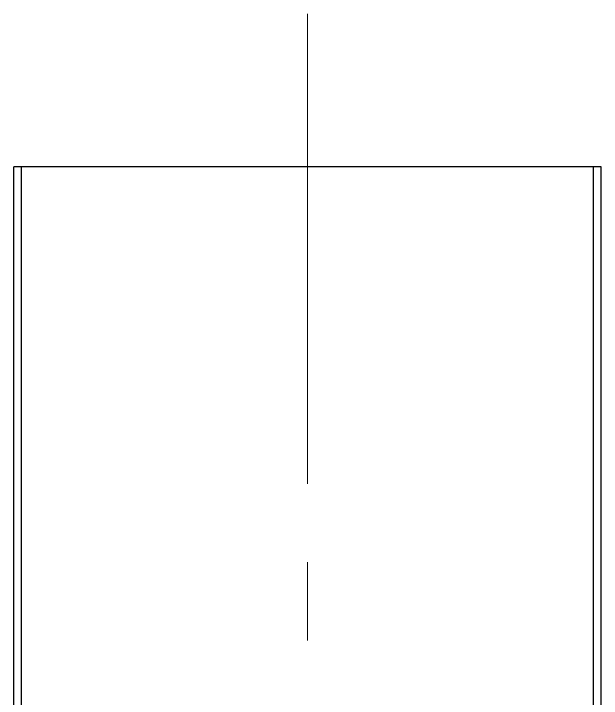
# Model space of a CAD drawing. Header units: millimetres. Extents: x -105 to 105, y -148 to 148.
# Drawn here: x -6.64 to 8.36, y 101.31 to 118.79 of the extents above; entities that cross this region are included whole.
import ezdxf

# ---------------------------------------------------------------- set-up
doc = ezdxf.new("R2010")
doc.units = ezdxf.units.MM
doc.linetypes.add('点画线', pattern=[18, 12, -2, 2, -2])
doc.layers.get('0').update_dxf_attribs({"lineweight": 18})

msp = doc.modelspace()

# ---------------------------------------------------------------- linework, layer by layer
at = {"linetype": '点画线'}
msp.add_line((0.861, 118.789), (0.861, 75.058), dxfattribs=at)
at = {"color": 7, "lineweight": 30}
for p, q in [((-6.639, 93.878), (-6.639, 114.878)), ((-6.439, 93.878), (-6.439, 114.878)), ((8.161, 93.878), (8.161, 114.878)), ((8.361, 93.878), (8.361, 114.878))]:
    msp.add_line(p, q, dxfattribs=at)
at = {"color": 7, "lineweight": 30, "ltscale": 0.005}
for p, q in [((-6.439, 114.878), (-6.639, 114.878)), ((8.361, 114.878), (8.161, 114.878))]:
    msp.add_line(p, q, dxfattribs=at)
at = {"color": 7, "lineweight": 30, "ltscale": 0.365}
msp.add_line((8.161, 114.878), (-6.439, 114.878), dxfattribs=at)

doc.saveas('drawing.dxf')
